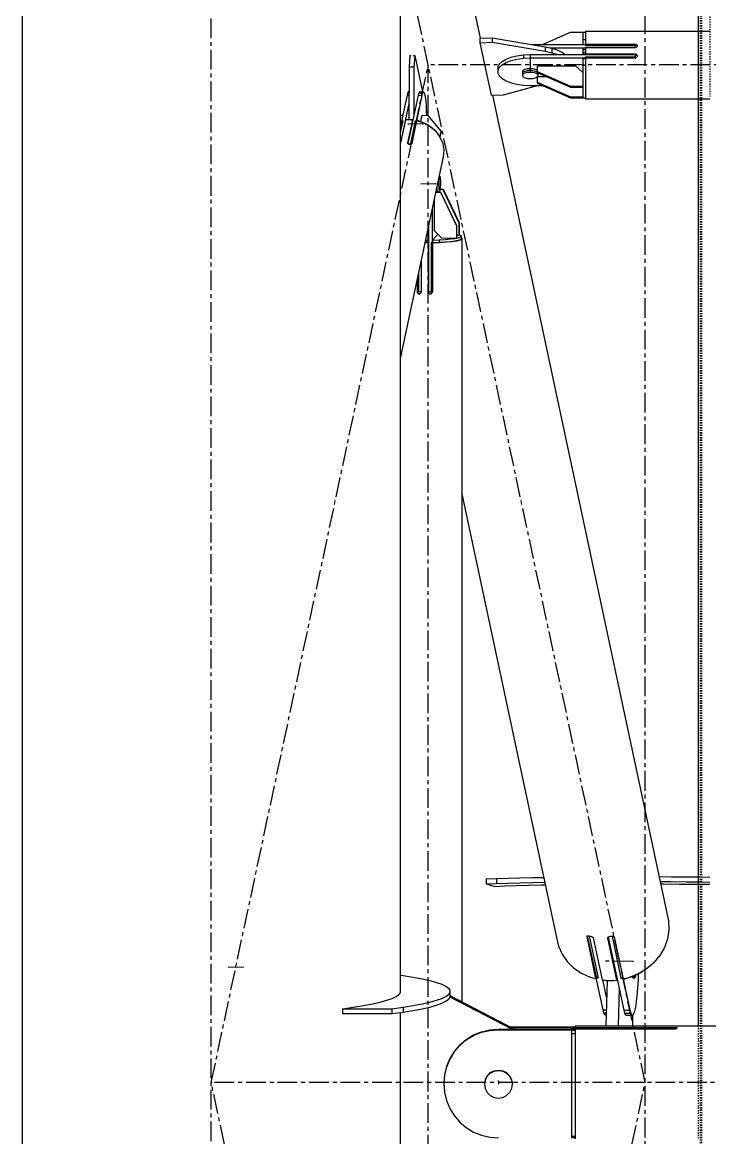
# Model space of a CAD drawing. Header units: millimetres. Extents: x 5143 to 30813, y 232 to 21408.
# Drawn here: x 22823.8 to 23101, y 6698 to 7147.5 of the extents above; entities that cross this region are included whole.
import ezdxf

# ---------------------------------------------------------------- set-up
doc = ezdxf.new("R2010")
doc.units = ezdxf.units.MM
doc.header["$LTSCALE"] = 0.25
for name, pattern in [('CENTER', [50.8, 31.75, -6.35, 6.35, -6.35]), ('XKITLINE00', [0]), ('XKITLINE02', [4, 2, -2])]:
    doc.linetypes.add(name, pattern=pattern)

msp = doc.modelspace()

# ---------------------------------------------------------------- linework, layer by layer
at = {"color": 8, "linetype": 'CENTER'}
for p, q in [((23075, 6431.43), (23075, 8100.54)), ((23075, 6720.27), (22900, 7540.27)), ((22900, 5629.8), (22900, 7286.23)), ((22900, 6720.27), (22987.5, 7130.27)), ((22987.5, 6310.27), (22987.5, 7130.27)), ((23342.5, 7130.27), (22987.5, 7130.27)), ((23028.61, 7132.99), (23028.61, 7127.56)), ((22985.4, 7106.42), (22979.43, 7106.5)), ((22984.51, 7082.5), (22990.48, 7082.43)), ((22906.93, 6766.78), (22912.9, 6766.71)), ((23070.04, 6769.03), (23059.11, 6769.17)), ((22900, 5900.27), (23075, 6720.27)), ((22987.5, 6310.27), (22900, 6720.27)), ((23430, 6720.27), (22900, 6720.27)), ((23015.8, 6720.85), (23015.8, 6719.7))]:
    msp.add_line(p, q, dxfattribs=at)
at = {"color": 3, "linetype": 'XKITLINE02'}
for p, q in [((23097.16, 7919.31), (23097.16, 6234.33)), ((23097.69, 7919.31), (23097.69, 6234.33)), ((23101.01, 7214.84), (23101.01, 7117.52)), ((23096.31, 6743.1), (23096.31, 6697.45))]:
    msp.add_line(p, q, dxfattribs=at)
at = {"color": 8, "linetype": 'XKITLINE00'}
for p, q in [((22976.2, 7292.42), (23008.49, 7141.08)), ((22823.8, 7286.23), (22823.8, 5948.74)), ((22976.2, 7286.23), (22976.2, 6756.52)), ((23033.62, 7138.55), (23044.91, 7143.47)), ((23044.91, 7143.47), (23049.91, 7143.47)), ((23049.91, 7143.49), (23049.91, 7141.99)), ((23049.91, 7143.49), (23050.91, 7143.49)), ((23050.91, 7143.92), (23101.01, 7143.92)), ((23050.91, 7143.92), (23050.91, 7142.51)), ((23050.91, 7142.51), (23050.91, 7138.55)), ((23008.33, 7141.07), (23013.31, 7141.26)), ((23008.33, 7141.07), (23008.33, 7139.26)), ((23008.33, 7139.26), (23013.31, 7139.45)), ((23008.33, 7139.26), (23012.84, 7118.12)), ((23013.31, 7141.26), (23013.31, 7139.45)), ((23013.31, 7141.26), (23034.71, 7137.6)), ((23013.31, 7139.45), (23034.71, 7135.79)), ((23029.13, 7138.55), (23050.91, 7138.55)), ((23049.91, 7141.99), (23049.91, 7138.55)), ((23049.91, 7140.49), (23050.91, 7140.49)), ((23050.91, 7138.72), (23070.91, 7138.72)), ((23050.91, 7138.55), (23050.91, 7138.14)), ((23050.91, 7138.45), (23070.91, 7138.45)), ((23050.91, 7138.44), (23070.91, 7138.44)), ((23050.91, 7138.14), (23070.91, 7138.14)), ((23070.91, 7138.72), (23070.91, 7138.45)), ((23070.91, 7138.72), (23071.18, 7138.67)), ((23070.91, 7138.45), (23071.18, 7138.42)), ((23070.91, 7138.44), (23070.91, 7137.27)), ((23071.18, 7138.67), (23071.41, 7138.59)), ((23071.18, 7138.42), (23071.41, 7138.33)), ((23071.41, 7138.33), (23071.45, 7138.3)), ((23071.43, 7138.57), (23071.6, 7138.43)), ((23071.45, 7138.3), (23071.6, 7138.17)), ((23071.6, 7138.43), (23071.72, 7138.22)), ((23071.6, 7138.17), (23071.72, 7137.97)), ((23071.72, 7137.77), (23071.6, 7137.57)), ((23071.72, 7138.22), (23071.76, 7138)), ((23071.76, 7138), (23071.72, 7137.77)), ((23071.72, 7137.97), (23071.74, 7137.87)), ((22980.04, 7134.12), (22979.76, 7129.59)), ((22980.04, 7134.12), (22980.58, 7134.11)), ((22981.39, 7134.1), (22982.03, 7134.09)), ((22982.03, 7134.09), (22981.75, 7129.56)), ((22982.03, 7134.09), (22985.12, 7119.5)), ((23018.88, 7132.64), (23020.91, 7133.42)), ((23020.91, 7133.42), (23023.28, 7134)), ((23023.28, 7134), (23025.89, 7134.36)), ((23025.89, 7134.36), (23028.61, 7134.48)), ((23025.89, 7134.36), (23025.89, 7133)), ((23028.61, 7134.48), (23028.61, 7133.12)), ((23028.61, 7134.48), (23070.91, 7134.48)), ((23034.71, 7137.6), (23034.71, 7135.79)), ((23034.71, 7137.6), (23037.36, 7137.02)), ((23034.71, 7135.79), (23037.36, 7135.21)), ((23036.56, 7137.19), (23050.91, 7137.19)), ((23037.36, 7137.02), (23037.36, 7135.21)), ((23037.36, 7137.02), (23039.72, 7136.25)), ((23037.36, 7135.21), (23039.59, 7134.48)), ((23039.72, 7136.25), (23041.7, 7135.3)), ((23041.7, 7135.3), (23042.89, 7134.48)), ((23049.91, 7137.14), (23050.91, 7137.14)), ((23049.91, 7137.14), (23049.91, 7135.9)), ((23049.91, 7136.53), (23050.91, 7136.53)), ((23049.91, 7135.9), (23049.91, 7134.48)), ((23049.91, 7135.26), (23050.91, 7135.26)), ((23049.91, 7134.6), (23050.91, 7134.6)), ((23050.91, 7137.27), (23070.91, 7137.27)), ((23050.91, 7137.27), (23050.91, 7134.73)), ((23050.91, 7134.73), (23050.91, 7134.48)), ((23050.91, 7134.73), (23070.91, 7134.73)), ((23050.91, 7134.6), (23050.91, 7134.48)), ((23050.91, 7133.53), (23050.91, 7133.12)), ((23050.91, 7133.53), (23070.91, 7133.53)), ((23070.91, 7137.27), (23071.18, 7137.31)), ((23070.91, 7134.73), (23070.91, 7134.48)), ((23070.91, 7134.73), (23071.18, 7134.69)), ((23070.91, 7134.48), (23070.91, 7133.11)), ((23070.91, 7134.48), (23070.91, 7134.48)), ((23070.93, 7134.48), (23071.18, 7134.44)), ((23071.18, 7137.31), (23071.41, 7137.41)), ((23071.18, 7134.69), (23071.18, 7134.44)), ((23071.18, 7134.69), (23071.41, 7134.58)), ((23071.18, 7134.44), (23071.41, 7134.32)), ((23071.41, 7137.41), (23071.6, 7137.57)), ((23071.41, 7134.58), (23071.6, 7134.4)), ((23071.41, 7134.32), (23071.6, 7134.15)), ((23071.41, 7133.27), (23071.6, 7133.45)), ((23071.6, 7134.4), (23071.72, 7134.17)), ((23071.6, 7134.15), (23071.72, 7133.92)), ((23071.72, 7133.67), (23071.6, 7133.45)), ((23071.72, 7134.17), (23071.76, 7133.92)), ((23071.72, 7133.92), (23071.74, 7133.8)), ((23071.76, 7133.92), (23071.72, 7133.67)), ((22979.76, 7129.59), (22979.71, 7108.36)), ((22979.76, 7129.59), (22981.75, 7129.56)), ((22981.75, 7129.56), (22981.7, 7110.02)), ((23016.15, 7130.63), (23015.58, 7129.5)), ((23015.58, 7129.5), (23015.58, 7126.98)), ((23016.15, 7129.28), (23015.58, 7128.14)), ((23016.15, 7130.63), (23017.27, 7131.7)), ((23016.15, 7129.28), (23017.27, 7130.34)), ((23017.27, 7131.7), (23018.88, 7132.64)), ((23017.27, 7130.34), (23018.88, 7131.28)), ((23018.88, 7131.28), (23020.91, 7132.06)), ((23020.91, 7132.06), (23023.28, 7132.64)), ((23023.28, 7132.64), (23025.89, 7133)), ((23025.89, 7133), (23028.61, 7133.12)), ((23027.06, 7128.7), (23027.55, 7128.79)), ((23027.55, 7128.79), (23028.07, 7128.85)), ((23028.07, 7128.85), (23028.61, 7128.87)), ((23028.61, 7133.12), (23050.91, 7133.12)), ((23028.61, 7128.87), (23028.61, 7128.15)), ((23028.61, 7128.87), (23029.15, 7128.85)), ((23029.15, 7128.85), (23029.67, 7128.79)), ((23029.67, 7128.79), (23030.16, 7128.7)), ((23031.41, 7129.89), (23031.41, 7127.2)), ((23031.41, 7129.89), (23046.91, 7129.89)), ((23046.91, 7129.89), (23049.91, 7127.18)), ((23049.91, 7132.94), (23050.91, 7132.94)), ((23049.91, 7132.94), (23049.91, 7127.53)), ((23049.91, 7130.23), (23050.91, 7130.23)), ((23050.91, 7133.11), (23070.91, 7133.11)), ((23050.91, 7133.11), (23050.91, 7116.63)), ((23070.91, 7133.11), (23071.18, 7133.17)), ((23071.18, 7133.17), (23071.41, 7133.27)), ((23015.58, 7126.98), (23016.15, 7125.84)), ((23016.15, 7125.84), (23017.27, 7124.78)), ((23017.27, 7124.78), (23018.88, 7123.84)), ((23025.56, 7127.79), (23025.51, 7127.56)), ((23025.51, 7127.56), (23025.51, 7126.83)), ((23025.56, 7127.06), (23025.51, 7126.83)), ((23025.56, 7127.06), (23025.51, 7126.83)), ((23025.51, 7126.83), (23025.51, 7126.11)), ((23025.56, 7126.34), (23025.51, 7126.11)), ((23025.51, 7126.11), (23025.56, 7125.88)), ((23025.7, 7128.01), (23025.56, 7127.79)), ((23025.7, 7127.28), (23025.56, 7127.06)), ((23025.7, 7127.28), (23025.56, 7127.06)), ((23025.7, 7126.56), (23025.56, 7126.34)), ((23025.56, 7125.88), (23025.7, 7125.66)), ((23025.7, 7128.01), (23025.93, 7128.22)), ((23025.7, 7127.28), (23025.93, 7127.49)), ((23025.7, 7127.28), (23025.93, 7127.49)), ((23025.7, 7126.56), (23025.93, 7126.77)), ((23025.7, 7125.66), (23025.93, 7125.45)), ((23025.93, 7128.22), (23026.24, 7128.4)), ((23025.93, 7127.49), (23026.24, 7127.68)), ((23025.93, 7127.49), (23026.24, 7127.68)), ((23025.93, 7126.77), (23026.24, 7126.96)), ((23025.93, 7125.45), (23026.24, 7125.26)), ((23026.24, 7128.4), (23026.62, 7128.57)), ((23026.24, 7127.68), (23026.62, 7127.84)), ((23026.24, 7127.68), (23026.62, 7127.84)), ((23026.24, 7126.96), (23026.62, 7127.12)), ((23026.24, 7125.26), (23026.62, 7125.1)), ((23026.62, 7128.57), (23027.06, 7128.7)), ((23026.62, 7127.84), (23027.06, 7127.97)), ((23026.62, 7127.84), (23027.06, 7127.97)), ((23026.62, 7127.12), (23027.06, 7127.25)), ((23026.62, 7125.1), (23027.06, 7124.97)), ((23027.06, 7127.97), (23027.55, 7128.07)), ((23027.06, 7127.97), (23027.55, 7128.07)), ((23027.06, 7127.25), (23027.55, 7127.35)), ((23027.06, 7124.97), (23027.55, 7124.87)), ((23027.55, 7128.07), (23028.07, 7128.13)), ((23027.55, 7128.07), (23028.07, 7128.13)), ((23027.55, 7127.35), (23028.07, 7127.41)), ((23027.55, 7124.87), (23028.07, 7124.81)), ((23028.07, 7128.13), (23028.61, 7128.15)), ((23028.07, 7128.13), (23028.61, 7128.15)), ((23028.07, 7127.41), (23028.61, 7127.43)), ((23028.07, 7124.81), (23028.61, 7124.79)), ((23028.61, 7128.15), (23029.15, 7128.13)), ((23028.61, 7128.15), (23029.15, 7128.13)), ((23028.61, 7128.15), (23028.61, 7127.43)), ((23028.61, 7127.43), (23029.15, 7127.41)), ((23028.61, 7124.79), (23029.15, 7124.81)), ((23029.15, 7128.13), (23029.67, 7128.07)), ((23029.15, 7128.13), (23029.67, 7128.07)), ((23029.15, 7127.41), (23029.67, 7127.35)), ((23029.15, 7124.81), (23029.67, 7124.87)), ((23029.67, 7128.07), (23030.16, 7127.97)), ((23029.67, 7128.07), (23030.16, 7127.97)), ((23029.67, 7127.35), (23030.16, 7127.25)), ((23029.67, 7124.87), (23030.16, 7124.97)), ((23030.16, 7128.7), (23030.61, 7128.57)), ((23030.16, 7127.97), (23030.61, 7127.84)), ((23030.16, 7127.97), (23030.61, 7127.84)), ((23030.16, 7127.25), (23030.61, 7127.12)), ((23030.16, 7124.97), (23030.61, 7125.1)), ((23030.61, 7128.57), (23030.99, 7128.4)), ((23030.61, 7127.84), (23030.99, 7127.68)), ((23030.61, 7127.84), (23030.99, 7127.68)), ((23030.61, 7127.12), (23030.99, 7126.96)), ((23030.61, 7125.1), (23030.99, 7125.26)), ((23030.99, 7128.4), (23031.3, 7128.22)), ((23030.99, 7127.68), (23031.3, 7127.49)), ((23030.99, 7127.68), (23031.3, 7127.49)), ((23030.99, 7126.96), (23031.3, 7126.77)), ((23030.99, 7125.26), (23031.3, 7125.45)), ((23031.3, 7128.22), (23031.41, 7128.11)), ((23031.3, 7127.49), (23031.41, 7127.39)), ((23031.3, 7127.49), (23031.41, 7127.39)), ((23031.3, 7126.77), (23031.53, 7126.56)), ((23031.3, 7125.45), (23031.53, 7125.66)), ((23031.41, 7127.63), (23044.91, 7121.74)), ((23031.41, 7127.2), (23044.91, 7121.32)), ((23031.41, 7125.56), (23031.41, 7122.96)), ((23031.51, 7125.65), (23034.98, 7125.65)), ((23031.53, 7126.56), (23031.67, 7126.34)), ((23031.67, 7125.88), (23031.53, 7125.66)), ((23031.64, 7127.11), (23031.67, 7127.06)), ((23031.64, 7127.11), (23031.67, 7127.06)), ((23031.67, 7127.06), (23031.71, 7126.83)), ((23031.67, 7127.06), (23031.71, 7126.83)), ((23031.67, 7126.34), (23031.71, 7126.11)), ((23031.71, 7126.11), (23031.67, 7125.88)), ((23031.71, 7127.07), (23031.71, 7126.83)), ((23031.71, 7126.83), (23031.71, 7126.11)), ((23049.91, 7127.53), (23049.91, 7121.76)), ((23017.82, 7118.31), (23031.62, 7122)), ((23018.88, 7123.84), (23020.91, 7123.06)), ((23020.91, 7123.06), (23023.28, 7122.48)), ((23023.28, 7122.48), (23025.89, 7122.12)), ((23025.89, 7122.12), (23028.61, 7122)), ((23028.61, 7122), (23033.62, 7122)), ((23031.41, 7123.38), (23044.91, 7117.5)), ((23031.41, 7122.96), (23044.91, 7117.07)), ((23044.91, 7121.74), (23044.91, 7121.32)), ((23044.91, 7121.74), (23049.91, 7121.74)), ((23044.91, 7121.32), (23049.91, 7121.32)), ((23049.91, 7121.76), (23049.91, 7121.74)), ((23049.91, 7121.74), (23049.91, 7121.72)), ((23049.91, 7121.72), (23049.91, 7117.14)), ((22978.94, 7118.11), (22976.74, 7107.81)), ((22979.22, 7119.12), (22978.94, 7118.11)), ((22978.94, 7118.11), (22979.73, 7118.1)), ((22979.51, 7119.57), (22979.22, 7119.12)), ((22979.22, 7119.12), (22979.74, 7119.11)), ((22983.42, 7118.06), (22979.26, 7098.59)), ((22979.51, 7119.57), (22979.74, 7119.57)), ((22984.91, 7118.04), (22982.71, 7107.73)), ((22983.7, 7119.06), (22983.42, 7118.06)), ((22983.42, 7118.06), (22984.91, 7118.04)), ((22983.98, 7119.51), (22983.7, 7119.06)), ((22983.7, 7119.06), (22985.19, 7119.04)), ((22983.98, 7119.51), (22985.48, 7119.49)), ((22985.19, 7119.04), (22984.91, 7118.04)), ((22985.48, 7119.49), (22985.19, 7119.04)), ((22985.48, 7119.49), (22985.76, 7119.38)), ((22985.76, 7119.38), (22986.03, 7118.69)), ((22986.03, 7118.69), (22986.27, 7117.47)), ((22986.27, 7117.47), (22986.47, 7115.77)), ((22986.47, 7115.77), (22986.63, 7113.66)), ((23012.84, 7118.12), (23017.82, 7118.31)), ((23013.39, 7118.14), (23084.41, 6785.35)), ((23044.91, 7117.5), (23044.91, 7117.07)), ((23044.91, 7117.5), (23049.91, 7117.5)), ((23044.91, 7117.07), (23049.91, 7117.07)), ((23049.91, 7117.14), (23049.91, 7117.09)), ((23049.91, 7117.09), (23049.91, 7117.07)), ((23049.91, 7117.06), (23050.91, 7117.06)), ((23050.91, 7116.63), (23101.01, 7116.63)), ((22979.73, 7114.78), (22976.33, 7098.86)), ((22986.63, 7113.66), (22986.73, 7111.23)), ((22986.7, 7112.06), (22987.14, 7109.98)), ((22986.73, 7111.23), (22986.75, 7109.98)), ((22976.2, 7109.9), (22976.46, 7110.11)), ((22976.2, 7107.91), (22976.75, 7108.07)), ((22976.64, 7107.97), (22976.2, 7105.91)), ((22976.2, 7107.84), (22976.64, 7107.97)), ((22977.19, 7107.8), (22976.2, 7103.13)), ((22976.75, 7107.57), (22976.2, 7104.97)), ((22976.66, 7107.41), (22976.2, 7105.24)), ((22978.32, 7108.13), (22976.35, 7098.89)), ((22976.46, 7110.11), (22977.23, 7110.1)), ((22976.64, 7107.97), (22976.66, 7107.41)), ((22976.75, 7108.07), (22976.65, 7107.61)), ((22976.65, 7107.61), (22976.67, 7107.19)), ((22976.74, 7107.81), (22976.75, 7107.57)), ((22976.74, 7107.81), (22977.19, 7107.8)), ((22976.75, 7108.07), (22976.76, 7107.88)), ((22976.75, 7107.57), (22977.19, 7107.8)), ((22978.32, 7108.13), (22979.7, 7108.26)), ((22978.43, 7108.31), (22978.39, 7108.14)), ((22978.43, 7108.31), (22979.12, 7108.36)), ((22979.12, 7108.36), (22979.09, 7108.2)), ((22979.12, 7108.36), (22979.82, 7108.36)), ((22981.1, 7108.1), (22979.13, 7098.85)), ((22981.13, 7107.57), (22979.22, 7098.64)), ((22979.7, 7108.26), (22981.1, 7108.1)), ((22979.82, 7108.36), (22980.52, 7108.34)), ((22982.26, 7107.74), (22980.29, 7098.49)), ((22980.52, 7108.34), (22980.48, 7108.17)), ((22980.52, 7108.34), (22981.21, 7108.28)), ((22982.8, 7107.89), (22980.83, 7098.65)), ((22981.1, 7108.1), (22981.13, 7107.57)), ((22981.21, 7108.28), (22981.11, 7107.82)), ((22981.11, 7107.82), (22981.13, 7107.36)), ((22981.21, 7108.28), (22981.23, 7107.82)), ((22982.26, 7107.74), (22982.71, 7107.73)), ((22982.26, 7107.74), (22982.72, 7107.5)), ((22982.71, 7107.73), (22982.72, 7107.5)), ((22982.8, 7107.89), (22985.64, 7106.98)), ((22982.91, 7108), (22982.89, 7107.87)), ((22982.91, 7108), (22985.5, 7107.16)), ((22984.91, 7110), (22984.39, 7107.52)), ((22984.91, 7110), (22987.4, 7109.97)), ((22985.5, 7107.16), (22985.47, 7107.04)), ((22985.5, 7107.16), (22987.86, 7105.89)), ((22985.64, 7106.98), (22988.28, 7105.51)), ((22987.4, 7109.97), (22992.53, 7103.65)), ((22987.86, 7105.89), (22989.9, 7104.22)), ((22988.28, 7105.51), (22990.51, 7103.56)), ((22989.9, 7104.22), (22990.3, 7103.75)), ((22990.51, 7103.56), (22992.22, 7101.25)), ((22991, 7102.89), (22991.55, 7102.24)), ((22991.55, 7102.24), (22991.69, 7101.97)), ((22992.53, 7103.65), (22992.07, 7101.46)), ((22992.57, 7102.76), (22992.24, 7101.21)), ((22992.53, 7103.65), (22992.57, 7102.76)), ((22976.2, 7098.69), (22976.28, 7098.76)), ((22976.35, 7098.89), (22976.28, 7098.76)), ((22979.13, 7098.85), (22979.15, 7098.73)), ((22979.15, 7098.73), (22979.24, 7098.61)), ((22979.24, 7098.61), (22979.41, 7098.5)), ((22979.4, 7098.5), (22980.29, 7098.49)), ((22979.41, 7098.5), (22979.64, 7098.41)), ((22979.64, 7098.41), (22979.9, 7098.37)), ((22979.9, 7098.37), (22980.16, 7098.36)), ((22980.16, 7098.36), (22980.41, 7098.38)), ((22980.29, 7098.49), (22980.46, 7098.4)), ((22980.41, 7098.38), (22980.62, 7098.45)), ((22980.62, 7098.45), (22980.74, 7098.55)), ((22980.83, 7098.65), (22980.74, 7098.55)), ((22992.22, 7101.25), (22993.33, 7098.68)), ((22993.33, 7098.68), (22993.79, 7095.98)), ((22993.56, 7093.29), (22976.2, 7011.93)), ((22993.79, 7095.98), (22993.56, 7093.29)), ((22991.82, 7084.1), (22991.79, 7083.63)), ((22991.86, 7084.53), (22991.82, 7084.1)), ((22991.91, 7084.89), (22991.86, 7084.53)), ((22991.89, 7085.49), (22992.07, 7085.48)), ((22991.9, 7085.5), (22992.13, 7085.5)), ((22991.96, 7085.17), (22991.91, 7084.89)), ((22992.01, 7085.37), (22991.96, 7085.17)), ((22992.07, 7085.48), (22992.01, 7085.37)), ((22992.07, 7085.48), (22992.13, 7085.5)), ((22992.13, 7085.5), (22992.18, 7085.42)), ((22992.18, 7085.42), (22992.23, 7085.26)), ((22992.23, 7085.26), (22992.28, 7085)), ((22992.28, 7085), (22992.32, 7084.67)), ((22992.32, 7084.67), (22992.35, 7084.26)), ((22992.35, 7084.26), (22992.38, 7083.81)), ((22990.96, 7081.13), (22990.97, 7081.02)), ((22990.96, 7081.13), (22990.97, 7081.02)), ((22990.97, 7081.02), (22990.99, 7080.56)), ((22990.97, 7081.02), (22990.99, 7080.56)), ((22990.99, 7080.56), (22991.02, 7080.16)), ((22990.99, 7080.56), (22991.02, 7080.16)), ((22991.02, 7080.16), (22991.06, 7079.82)), ((22991.02, 7080.16), (22991.06, 7079.82)), ((22991.06, 7079.82), (22991.11, 7079.57)), ((22991.06, 7079.82), (22991.11, 7079.57)), ((22991.11, 7079.57), (22991.16, 7079.4)), ((22991.11, 7079.57), (22991.16, 7079.4)), ((22991.16, 7082.04), (22991.74, 7082.04)), ((22991.16, 7079.4), (22991.22, 7079.32)), ((22991.16, 7079.4), (22991.22, 7079.32)), ((22991.75, 7082.58), (22991.74, 7082.04)), ((22991.74, 7082.04), (22991.75, 7081.51)), ((22991.76, 7083.11), (22991.75, 7082.58)), ((22991.75, 7081.51), (22991.76, 7081.01)), ((22991.79, 7083.63), (22991.76, 7083.11)), ((22991.76, 7081.01), (22991.79, 7080.55)), ((22991.79, 7080.55), (22991.82, 7080.15)), ((22991.82, 7080.15), (22991.86, 7079.81)), ((22991.86, 7079.81), (22991.91, 7079.56)), ((22991.91, 7079.56), (22991.96, 7079.39)), ((22991.96, 7079.39), (22992.01, 7079.31)), ((22992.13, 7079.44), (22992.07, 7079.33)), ((22992.18, 7079.64), (22992.13, 7079.44)), ((22992.23, 7079.93), (22992.18, 7079.64)), ((22992.28, 7080.29), (22992.23, 7079.93)), ((22992.26, 7080.17), (22993.44, 7080.15)), ((22992.32, 7080.71), (22992.28, 7080.29)), ((22992.28, 7080.29), (22993.54, 7080.27)), ((22992.35, 7081.19), (22992.32, 7080.71)), ((22992.38, 7081.7), (22992.35, 7081.19)), ((22992.38, 7083.81), (22992.39, 7083.3)), ((22992.39, 7082.24), (22992.38, 7081.7)), ((22992.39, 7083.3), (22992.4, 7082.78)), ((22992.4, 7082.78), (22992.39, 7082.24)), ((22993.54, 7080.27), (22993.44, 7080.15)), ((22993.44, 7080.15), (22999.9, 7066.67)), ((22993.54, 7080.27), (23000.01, 7066.79)), ((22989.9, 7076.14), (22989.9, 7063.6)), ((22990.51, 7078.98), (22992.38, 7078.96)), ((22990.53, 7079.1), (22992.49, 7079.08)), ((22990.58, 7079.33), (22991.22, 7079.32)), ((22990.95, 7079.32), (22990.95, 7079.1)), ((22991.22, 7079.32), (22992.01, 7079.31)), ((22992.01, 7079.31), (22992.07, 7079.33)), ((22992.49, 7079.08), (22992.38, 7078.96)), ((22992.38, 7078.96), (22998.85, 7065.47)), ((22992.49, 7079.08), (22998.95, 7065.59)), ((22989.1, 7072.38), (22989.1, 7058.73)), ((23000.01, 7066.79), (22999.9, 7066.67)), ((22999.9, 7066.67), (22999.9, 7061.7)), ((23000.01, 7066.79), (23000.01, 7061.82)), ((22987.49, 7062.9), (22986.94, 7062.28)), ((22987.38, 7064.36), (22987.38, 7062.78)), ((22987.49, 7062.9), (22987.61, 7062.9)), ((22987.61, 7065.39), (22987.61, 7038.89)), ((22991.34, 7062.14), (22989.22, 7059.74)), ((22989.9, 7063.6), (22992.88, 7060.59)), ((22998.95, 7065.59), (22998.85, 7065.47)), ((22998.85, 7065.47), (22998.85, 7060.51)), ((22998.95, 7065.59), (22998.95, 7060.63)), ((22998.95, 7061.71), (22999.9, 7061.7)), ((23000.01, 7061.82), (22999.9, 7061.7)), ((23000, 7061.82), (23000.47, 7061.64)), ((23000.47, 7061.64), (23000.75, 7061.31)), ((22986.18, 7058.7), (22987.47, 7058.7)), ((22986.19, 7058.75), (22986.8, 7058.74)), ((22986.4, 7059.74), (22986.8, 7059.73)), ((22986.8, 7059.73), (22986.8, 7058.74)), ((22986.8, 7059.73), (22987.5, 7059.73)), ((22986.8, 7058.74), (22987.5, 7058.74)), ((22987.53, 7058.77), (22987.47, 7058.7)), ((22987.47, 7058.7), (22987.47, 7038.84)), ((22987.61, 7059.85), (22987.5, 7059.73)), ((22987.5, 7059.73), (22987.5, 7058.74)), ((22987.61, 7058.86), (22987.5, 7058.74)), ((22987.53, 7058.77), (22987.53, 7038.92)), ((22988.65, 7058.73), (22988.65, 7038.88)), ((22988.65, 7058.73), (22989.1, 7058.73)), ((22989.12, 7058.76), (22989.1, 7058.73)), ((22989.12, 7058.76), (22989.12, 7038.9)), ((22989.18, 7058.7), (22992.09, 7058.79)), ((22989.22, 7058.75), (22989.18, 7058.7)), ((22989.18, 7058.7), (22989.18, 7038.85)), ((22989.22, 7059.74), (22991.86, 7059.82)), ((22989.22, 7059.74), (22989.22, 7058.75)), ((22989.22, 7058.75), (22991.86, 7058.83)), ((22991.86, 7059.82), (22994.32, 7059.96)), ((22991.86, 7059.82), (22991.86, 7058.83)), ((22991.86, 7058.83), (22994.32, 7058.96)), ((22992.09, 7058.79), (22994.83, 7058.95)), ((22992.88, 7060.59), (22998.85, 7060.51)), ((22994.32, 7059.96), (22996.49, 7060.15)), ((22994.32, 7058.96), (22996.49, 7059.16)), ((22994.83, 7058.95), (22997.21, 7059.18)), ((22996.49, 7060.15), (22998.29, 7060.4)), ((22996.49, 7059.16), (22998.29, 7059.4)), ((22997.21, 7059.18), (22999.1, 7059.46)), ((22998.29, 7060.4), (22998.83, 7060.51)), ((22998.29, 7059.4), (22999.63, 7059.69)), ((22998.85, 7060.52), (22999.63, 7060.68)), ((22998.95, 7060.63), (22998.85, 7060.51)), ((22999.1, 7059.46), (23000.41, 7059.79)), ((22999.63, 7060.68), (23000.46, 7060.99)), ((22999.63, 7059.69), (23000.46, 7060)), ((23000.41, 7059.79), (23001.07, 7060.15)), ((23000.75, 7061.31), (23000.46, 7060.99)), ((23000.75, 7060.32), (23000.46, 7060)), ((23000.75, 7061.31), (23000.75, 7060.32)), ((23000.75, 7060.67), (23001.05, 7060.52)), ((23001.05, 7060.52), (23001.07, 7060.15)), ((23001.07, 7060.15), (23001.07, 6752.73)), ((22984.62, 7051.41), (22984.62, 7038.93)), ((22984.68, 7051.69), (22984.68, 7038.88)), ((22983.01, 7043.87), (22983.01, 7038.93)), ((22983.08, 7044.18), (22983.08, 7039)), ((22983.16, 7044.55), (22983.16, 7038.98)), ((22983.58, 7046.53), (22983.58, 7038.94)), ((22983.08, 7039), (22983.01, 7038.93)), ((22983.01, 7038.93), (22983.07, 7038.66)), ((22983.08, 7039), (22983.12, 7038.74)), ((22983.16, 7038.98), (22983.58, 7038.94)), ((22983.58, 7038.94), (22984.62, 7038.93)), ((22984.68, 7038.99), (22984.62, 7038.93)), ((22987.53, 7038.92), (22987.47, 7038.84)), ((22987.53, 7038.92), (22987.57, 7038.65)), ((22987.61, 7038.89), (22988.65, 7038.88)), ((22988.65, 7038.88), (22989.12, 7038.9)), ((22989.18, 7038.96), (22989.12, 7038.9)), ((22983.07, 7038.66), (22983.17, 7038.42)), ((22983.12, 7038.74), (22983.23, 7038.5)), ((22983.17, 7038.42), (22983.35, 7038.23)), ((22983.23, 7038.5), (22983.27, 7038.46)), ((22983.27, 7038.46), (22983.42, 7038.3)), ((22983.35, 7038.23), (22983.59, 7038.11)), ((22983.42, 7038.3), (22983.65, 7038.18)), ((22983.59, 7038.11), (22983.85, 7038.06)), ((22983.65, 7038.18), (22983.91, 7038.13)), ((22983.85, 7038.06), (22984.1, 7038.09)), ((22983.91, 7038.13), (22984.17, 7038.16)), ((22984.1, 7038.09), (22984.34, 7038.21)), ((22984.17, 7038.16), (22984.4, 7038.28)), ((22984.34, 7038.21), (22984.52, 7038.39)), ((22984.64, 7038.62), (22984.52, 7038.39)), ((22984.68, 7038.88), (22984.64, 7038.62)), ((22987.47, 7038.84), (22987.51, 7038.58)), ((22987.57, 7038.65), (22987.51, 7038.58)), ((22987.51, 7038.58), (22987.63, 7038.35)), ((22987.57, 7038.65), (22987.69, 7038.42)), ((22987.63, 7038.35), (22987.82, 7038.16)), ((22987.69, 7038.42), (22987.88, 7038.23)), ((22987.82, 7038.16), (22988.06, 7038.04)), ((22987.88, 7038.23), (22988.12, 7038.11)), ((22988.06, 7038.04), (22988.32, 7038)), ((22988.12, 7038.11), (22988.38, 7038.07)), ((22988.32, 7038), (22988.58, 7038.04)), ((22988.38, 7038.07), (22988.65, 7038.11)), ((22988.58, 7038.04), (22988.82, 7038.16)), ((22988.65, 7038.11), (22988.89, 7038.23)), ((22988.82, 7038.16), (22989.01, 7038.35)), ((22989.11, 7038.58), (22989.01, 7038.35)), ((22989.18, 7038.85), (22989.11, 7038.58)), ((23001.07, 6957.47), (23039.22, 6778.73)), ((23010.9, 6802.24), (23015.03, 6802.4)), ((23010.9, 6802.24), (23010.9, 6800.24)), ((23015.03, 6802.4), (23019.57, 6802.55)), ((23015.03, 6802.4), (23015.03, 6800.4)), ((23019.57, 6802.55), (23024.48, 6802.68)), ((23019.57, 6800.55), (23024.48, 6800.69)), ((23024.48, 6802.68), (23029.73, 6802.81)), ((23024.48, 6800.69), (23029.73, 6800.81)), ((23029.73, 6802.81), (23034.12, 6802.89)), ((23029.73, 6800.81), (23034.55, 6800.9)), ((23080.6, 6803.2), (23085.4, 6803.17)), ((23081.03, 6801.2), (23085.4, 6801.18)), ((23085.4, 6803.17), (23091.7, 6803.13)), ((23085.4, 6801.18), (23091.7, 6801.13)), ((23091.7, 6803.13), (23097.86, 6803.06)), ((23091.7, 6801.13), (23097.86, 6801.06)), ((23097.86, 6803.06), (23101.01, 6803.02)), ((23097.86, 6801.06), (23101.01, 6801.02)), ((23010.9, 6800.24), (23015.03, 6800.4)), ((23010.9, 6800.24), (23014.32, 6799.26)), ((23014.32, 6799.26), (23018.45, 6799.43)), ((23015.03, 6800.4), (23019.57, 6800.55)), ((23018.45, 6799.43), (23022.99, 6799.58)), ((23022.99, 6799.58), (23027.9, 6799.71)), ((23027.9, 6799.71), (23033.15, 6799.84)), ((23033.15, 6799.84), (23034.77, 6799.87)), ((23081.24, 6800.23), (23082.42, 6800.23)), ((23082.42, 6800.23), (23088.82, 6800.2)), ((23088.82, 6800.2), (23095.12, 6800.16)), ((23095.12, 6800.16), (23101.01, 6800.09)), ((23084.41, 6785.35), (23084.53, 6781.75)), ((23039.2, 6779.08), (23039.22, 6778.73)), ((23039.22, 6778.73), (23040.02, 6775.23)), ((23051.41, 6779.16), (23051.4, 6779.03)), ((23051.4, 6779.03), (23055.01, 6762.12)), ((23051.52, 6779.27), (23051.41, 6779.16)), ((23051.52, 6779.27), (23051.7, 6779.33)), ((23051.62, 6779.3), (23055.07, 6763.15)), ((23051.65, 6779.31), (23055.16, 6762.9)), ((23051.7, 6779.33), (23051.95, 6779.35)), ((23051.95, 6779.35), (23052.26, 6779.32)), ((23052.26, 6779.32), (23052.6, 6779.25)), ((23052.38, 6779.3), (23055.98, 6762.44)), ((23052.6, 6779.25), (23052.88, 6779.17)), ((23052.88, 6779.17), (23052.95, 6779.16)), ((23052.95, 6779.16), (23053.28, 6779.07)), ((23053.28, 6779.07), (23053.58, 6778.95)), ((23053.58, 6778.95), (23053.81, 6778.82)), ((23053.81, 6778.82), (23053.98, 6778.67)), ((23053.98, 6778.67), (23054.05, 6778.51)), ((23054.05, 6778.51), (23057.66, 6761.6)), ((23059.84, 6778.59), (23059.82, 6778.44)), ((23059.82, 6778.44), (23063.43, 6761.53)), ((23059.94, 6778.74), (23059.84, 6778.59)), ((23059.94, 6778.74), (23060.13, 6778.87)), ((23060.02, 6778.79), (23063.49, 6762.53)), ((23060.06, 6778.82), (23066.34, 6749.4)), ((23060.13, 6778.87), (23060.39, 6778.98)), ((23060.39, 6778.98), (23060.7, 6779.06)), ((23060.7, 6779.06), (23060.77, 6779.07)), ((23060.77, 6779.07), (23061.05, 6779.15)), ((23061.05, 6779.15), (23061.41, 6779.21)), ((23061.41, 6779.21), (23061.75, 6779.23)), ((23061.61, 6779.22), (23065.22, 6762.32)), ((23061.75, 6779.23), (23062.05, 6779.2)), ((23062.05, 6779.2), (23062.29, 6779.13)), ((23062.29, 6779.13), (23062.46, 6779.02)), ((23062.46, 6779.02), (23062.54, 6778.89)), ((23062.54, 6778.89), (23066.14, 6761.98)), ((23084.53, 6781.75), (23083.97, 6778.16)), ((23040.02, 6775.23), (23041.5, 6771.94)), ((23082.73, 6774.69), (23080.85, 6771.44)), ((23083.97, 6778.16), (23082.73, 6774.69)), ((23041.5, 6771.94), (23043.59, 6768.95)), ((23080.85, 6771.44), (23078.4, 6768.51)), ((23043.59, 6768.95), (23046.23, 6766.37)), ((23046.23, 6766.37), (23049.34, 6764.25)), ((23072.06, 6763.96), (23075.44, 6765.99)), ((23073.06, 6764.51), (23073.8, 6765.01)), ((23075.44, 6765.99), (23078.4, 6768.51)), ((22976.2, 6763.53), (22977.34, 6763.38)), ((22977.34, 6763.38), (22981.4, 6762.74)), ((22981.4, 6762.74), (22985.01, 6762.05)), ((22985.01, 6762.05), (22988.16, 6761.34)), ((22988.16, 6761.34), (22990.81, 6760.59)), ((22990.81, 6760.59), (22992.96, 6759.81)), ((23049.34, 6764.25), (23052.84, 6762.68)), ((23052.84, 6762.68), (23055.01, 6762.12)), ((23055.07, 6763.15), (23055.01, 6762.12)), ((23055.01, 6762.12), (23055.18, 6762.06)), ((23055.08, 6763.26), (23055.04, 6762.69)), ((23055.04, 6762.69), (23055.18, 6762.06)), ((23055.16, 6762.9), (23055.13, 6762.45)), ((23055.13, 6762.45), (23055.98, 6762.44)), ((23055.13, 6762.45), (23057.89, 6749.51)), ((23055.16, 6762.9), (23055.98, 6762.44)), ((23055.19, 6762.17), (23055.18, 6762.06)), ((23057.66, 6761.6), (23060.53, 6761.34)), ((23057.79, 6761.59), (23059.4, 6754.07)), ((23057.83, 6761.59), (23057.83, 6761.55)), ((23057.83, 6761.55), (23059.26, 6761.4)), ((23059.59, 6761.38), (23059.11, 6743.04)), ((23059.25, 6761.45), (23059.26, 6761.4)), ((23059.26, 6761.4), (23060.38, 6761.35)), ((23060.53, 6761.34), (23063.43, 6761.53)), ((23060.53, 6761.34), (23060.71, 6761.34)), ((23060.71, 6761.34), (23062.15, 6761.36)), ((23062.14, 6761.44), (23062.15, 6761.36)), ((23062.15, 6761.36), (23063.6, 6761.47)), ((23063.49, 6762.53), (23063.43, 6761.53)), ((23063.5, 6762.7), (23063.47, 6762.11)), ((23063.47, 6762.11), (23063.6, 6761.47)), ((23063.64, 6762.07), (23063.6, 6761.47)), ((23065.22, 6762.32), (23065.99, 6762.7)), ((23065.22, 6762.32), (23066.07, 6762.31)), ((23066.14, 6761.98), (23068.38, 6762.48)), ((23066.14, 6761.97), (23068.83, 6749.37)), ((23066.3, 6762.01), (23066.32, 6761.92)), ((23066.32, 6761.92), (23067.63, 6762.31)), ((23068.38, 6762.48), (23072.06, 6763.96)), ((23068.93, 6762.7), (23069.8, 6762.97)), ((23069.71, 6762.94), (23069.84, 6762.54)), ((23069.78, 6763.05), (23069.8, 6762.97)), ((23069.8, 6762.97), (23071.02, 6763.54)), ((23069.84, 6762.54), (23070.02, 6762.46)), ((23069.97, 6763.05), (23070.47, 6763.04)), ((23070.02, 6762.46), (23070.82, 6762.45)), ((23070.43, 6763.27), (23070.47, 6763.04)), ((23070.47, 6763.04), (23070.64, 6762.53)), ((23070.64, 6762.53), (23070.82, 6762.45)), ((23071, 6762.82), (23070.82, 6762.45)), ((23071.17, 6763.6), (23071, 6762.82)), ((23072.09, 6761.52), (23071.89, 6758.27)), ((23072.2, 6764.05), (23072.09, 6761.52)), ((23072.65, 6764.31), (23073.06, 6764.51)), ((22974.59, 6754.93), (22975.68, 6755.74)), ((22976.23, 6756.56), (22975.68, 6755.74)), ((22976.2, 6757.43), (22976.23, 6757.38)), ((22976.23, 6757.38), (22976.23, 6756.56)), ((22992.96, 6759.81), (22994.59, 6759.02)), ((22994.59, 6759.02), (22995.68, 6758.2)), ((22994.59, 6754.93), (22995.68, 6755.74)), ((22995.68, 6758.2), (22996.23, 6757.38)), ((22996.23, 6756.56), (22995.68, 6755.74)), ((22996.23, 6757.38), (22996.23, 6756.56)), ((22996.23, 6756.56), (22996.23, 6754.58)), ((23064.47, 6758.15), (23064.08, 6743.04)), ((23071.89, 6758.27), (23071.64, 6755.31)), ((22961.4, 6751.21), (22965.01, 6751.89)), ((22965.01, 6751.89), (22968.16, 6752.61)), ((22968.16, 6752.61), (22970.81, 6753.36)), ((22970.81, 6753.36), (22972.96, 6754.14)), ((22972.96, 6754.14), (22974.59, 6754.93)), ((22981.4, 6751.21), (22985.01, 6751.89)), ((22985.01, 6751.89), (22988.16, 6752.61)), ((22988.16, 6752.61), (22990.81, 6753.36)), ((22988.16, 6750.63), (22990.81, 6751.38)), ((22990.81, 6753.36), (22992.96, 6754.14)), ((22990.81, 6751.38), (22992.96, 6752.15)), ((22992.96, 6754.14), (22994.59, 6754.93)), ((22992.96, 6752.15), (22994.59, 6752.95)), ((22994.59, 6752.95), (22995.68, 6753.76)), ((22996.23, 6754.58), (22995.68, 6753.76)), ((22996.23, 6755.23), (23022.29, 6741.78)), ((22996.23, 6754.72), (23021.3, 6741.78)), ((23071.35, 6752.73), (23071.02, 6750.6)), ((23071.64, 6755.31), (23071.35, 6752.73)), ((22952.88, 6749.98), (22957.34, 6750.57)), ((22952.88, 6749.98), (22972.88, 6749.98)), ((22952.88, 6749.98), (22952.88, 6747.99)), ((22952.88, 6747.99), (22972.88, 6747.99)), ((22957.34, 6750.57), (22961.4, 6751.21)), ((22972.88, 6749.98), (22977.34, 6750.57)), ((22972.88, 6749.98), (22972.88, 6747.99)), ((22972.88, 6747.99), (22977.34, 6748.59)), ((22976.2, 6748.43), (22976.2, 6690.26)), ((22977.34, 6750.57), (22981.4, 6751.21)), ((22977.34, 6750.57), (22977.34, 6748.59)), ((22977.34, 6748.59), (22981.4, 6749.23)), ((22981.4, 6749.23), (22985.01, 6749.91)), ((22985.01, 6749.91), (22988.16, 6750.63)), ((23057.89, 6749.51), (23058.23, 6748.27)), ((23057.89, 6749.51), (23059.28, 6749.49)), ((23058.23, 6748.27), (23058.59, 6747.6)), ((23058.23, 6748.27), (23059.24, 6748.26)), ((23058.59, 6747.6), (23058.97, 6747.51)), ((23058.97, 6747.51), (23059.22, 6747.51)), ((23066.34, 6749.4), (23066.68, 6748.16)), ((23066.34, 6749.4), (23068.83, 6749.37)), ((23066.68, 6748.16), (23067.04, 6747.49)), ((23066.68, 6748.16), (23069.17, 6748.13)), ((23067.04, 6747.49), (23067.42, 6747.41)), ((23067.42, 6747.41), (23069.91, 6747.37)), ((23068.83, 6749.37), (23069.17, 6748.13)), ((23069.17, 6748.13), (23069.53, 6747.46)), ((23069.53, 6747.46), (23069.91, 6747.37)), ((23069.88, 6747.38), (23069.81, 6743.04)), ((23070.29, 6747.88), (23069.91, 6747.37)), ((23070.66, 6748.97), (23070.29, 6747.88)), ((23071.02, 6750.6), (23070.66, 6748.97)), ((23020.56, 6742.67), (23046.8, 6742.67)), ((23021.05, 6742.41), (23045.3, 6742.41)), ((23045.3, 6742.62), (23046.8, 6742.62)), ((23045.3, 6742.62), (23045.3, 6742.56)), ((23045.3, 6742.56), (23046.8, 6742.56)), ((23045.3, 6742.56), (23045.3, 6741.79)), ((23045.3, 6742.26), (23046.8, 6742.26)), ((23046.8, 6743.04), (23086.8, 6743.04)), ((23046.8, 6743.04), (23046.8, 6742.94)), ((23046.8, 6742.94), (23046.8, 6741.84)), ((23046.8, 6742.43), (23086.8, 6742.43)), ((23086.8, 6743.04), (23087.11, 6743.04)), ((23086.8, 6742.43), (23086.8, 6741.84)), ((23086.8, 6742.43), (23087.11, 6742.42)), ((23087.11, 6743.04), (23087.39, 6743.04)), ((23087.11, 6742.42), (23087.11, 6741.86)), ((23087.11, 6742.42), (23087.39, 6742.39)), ((23087.39, 6743.04), (23087.63, 6743.05)), ((23087.39, 6742.39), (23087.63, 6742.34)), ((23087.47, 6743.05), (23087.63, 6743.06)), ((23087.63, 6743.06), (23087.8, 6743.1)), ((23087.63, 6743.05), (23087.8, 6743.06)), ((23087.63, 6742.34), (23087.8, 6742.29)), ((23087.8, 6743.1), (23242.19, 6743.1)), ((23087.8, 6743.1), (23087.88, 6743.09)), ((23087.8, 6743.06), (23087.88, 6743.07)), ((23087.8, 6742.29), (23087.88, 6742.22)), ((23087.88, 6743.09), (23087.88, 6743.07)), ((23002.86, 6737.61), (23005.81, 6739.4)), ((23002.86, 6737.36), (23005.81, 6739.14)), ((23005.81, 6739.4), (23009, 6740.71)), ((23005.81, 6739.14), (23009, 6740.45)), ((23009, 6740.71), (23012.35, 6741.51)), ((23009, 6740.45), (23012.35, 6741.25)), ((23012.35, 6741.51), (23015.8, 6741.78)), ((23012.35, 6741.25), (23015.8, 6741.52)), ((23012.35, 6741.51), (23012.35, 6741.25)), ((23015.8, 6741.78), (23015.8, 6741.52)), ((23015.8, 6741.78), (23046.8, 6741.78)), ((23015.8, 6741.52), (23046.8, 6741.52)), ((23045.3, 6742.01), (23046.8, 6742.01)), ((23045.3, 6741.38), (23046.8, 6741.38)), ((23045.3, 6741.38), (23045.3, 6737.99)), ((23045.3, 6739.94), (23046.8, 6739.94)), ((23045.3, 6737.99), (23045.3, 6698)), ((23046.8, 6742.01), (23046.8, 6741.84)), ((23046.8, 6741.84), (23046.8, 6725.29)), ((23046.8, 6741.84), (23086.8, 6741.84)), ((23086.8, 6741.84), (23087.11, 6741.86)), ((23087.11, 6741.86), (23087.39, 6741.91)), ((23087.39, 6741.91), (23087.63, 6741.99)), ((23087.63, 6741.99), (23087.8, 6742.09)), ((23087.8, 6742.09), (23087.88, 6742.16)), ((23087.88, 6742.22), (23087.88, 6742.16)), ((23000.24, 6735.39), (22998, 6732.78)), ((23000.24, 6735.13), (22998, 6732.53)), ((23000.24, 6735.39), (23002.86, 6737.61)), ((23000.24, 6735.13), (23002.86, 6737.36)), ((22996.19, 6729.86), (22994.87, 6726.7)), ((22996.19, 6729.61), (22994.87, 6726.44)), ((22998, 6732.78), (22996.19, 6729.86)), ((22998, 6732.53), (22996.19, 6729.61)), ((22994.87, 6726.7), (22994.07, 6723.37)), ((22994.87, 6726.44), (22994.07, 6723.12)), ((23012.5, 6724.2), (23014.06, 6724.98)), ((23012.5, 6724.09), (23014.06, 6724.88)), ((23012.5, 6724.09), (23014.06, 6724.88)), ((23012.5, 6723.99), (23014.06, 6724.78)), ((23014.06, 6724.98), (23015.8, 6725.26)), ((23014.06, 6724.88), (23015.8, 6725.15)), ((23014.06, 6724.88), (23015.8, 6725.15)), ((23014.06, 6724.78), (23015.8, 6725.05)), ((23015.8, 6725.26), (23015.8, 6725.15)), ((23015.8, 6725.26), (23017.53, 6724.98)), ((23015.8, 6725.15), (23017.53, 6724.88)), ((23015.8, 6725.15), (23017.53, 6724.88)), ((23015.8, 6725.15), (23015.8, 6725.05)), ((23015.8, 6725.05), (23017.53, 6724.78)), ((23017.53, 6724.98), (23019.09, 6724.2)), ((23017.53, 6724.88), (23019.09, 6724.09)), ((23017.53, 6724.88), (23019.09, 6724.09)), ((23017.53, 6724.78), (23019.09, 6723.99)), ((23046.8, 6725.29), (23046.8, 6697.54)), ((22994.07, 6723.37), (22993.8, 6719.96)), ((22994.07, 6723.12), (22993.8, 6719.7)), ((22993.8, 6719.96), (22993.8, 6719.7)), ((22993.8, 6719.96), (22993.81, 6719.83)), ((23010.47, 6721.42), (23010.2, 6719.7)), ((23010.47, 6721.32), (23010.2, 6719.6)), ((23010.47, 6721.32), (23010.2, 6719.6)), ((23010.47, 6721.21), (23010.2, 6719.5)), ((23011.26, 6722.97), (23010.47, 6721.42)), ((23011.26, 6722.86), (23010.47, 6721.32)), ((23011.26, 6722.86), (23010.47, 6721.32)), ((23011.26, 6722.76), (23010.47, 6721.21)), ((23011.26, 6722.97), (23012.5, 6724.2)), ((23011.26, 6722.86), (23012.5, 6724.09)), ((23011.26, 6722.86), (23012.5, 6724.09)), ((23011.26, 6722.76), (23012.5, 6723.99)), ((23019.09, 6724.2), (23020.33, 6722.97)), ((23019.09, 6724.09), (23020.33, 6722.86)), ((23019.09, 6724.09), (23020.33, 6722.86)), ((23019.09, 6723.99), (23020.33, 6722.76)), ((23020.33, 6722.97), (23021.12, 6721.42)), ((23020.33, 6722.86), (23021.12, 6721.32)), ((23020.33, 6722.86), (23021.12, 6721.32)), ((23020.33, 6722.76), (23021.12, 6721.21)), ((23021.12, 6721.42), (23021.4, 6719.7)), ((23021.12, 6721.32), (23021.4, 6719.6)), ((23021.12, 6721.32), (23021.4, 6719.6)), ((23021.12, 6721.21), (23021.4, 6719.5)), ((22993.8, 6719.7), (22994.07, 6716.29)), ((22994.07, 6716.29), (22994.87, 6712.96)), ((23010.2, 6719.5), (23010.47, 6717.78)), ((23010.47, 6717.78), (23011.26, 6716.23)), ((23011.26, 6716.23), (23012.5, 6715)), ((23019.09, 6715), (23020.33, 6716.23)), ((23021.12, 6717.78), (23020.33, 6716.23)), ((23021.4, 6719.5), (23021.12, 6717.78)), ((22994.87, 6712.96), (22996.19, 6709.8)), ((23012.5, 6715), (23014.06, 6714.22)), ((23014.06, 6714.22), (23015.8, 6713.94)), ((23015.8, 6713.94), (23017.53, 6714.22)), ((23017.53, 6714.22), (23019.09, 6715)), ((22996.19, 6709.8), (22998, 6706.88)), ((22998, 6706.88), (23000.24, 6704.27)), ((23000.24, 6704.27), (23002.86, 6702.05)), ((23002.86, 6702.05), (23005.81, 6700.26)), ((23005.81, 6700.26), (23009, 6698.95)), ((23009, 6698.95), (23012.35, 6698.15)), ((23012.35, 6698.15), (23015.8, 6697.88)), ((23045.3, 6698.57), (23046.8, 6698.57)), ((23045.3, 6698), (23046.8, 6698))]:
    msp.add_line(p, q, dxfattribs=at)
at = {"color": 7, "linetype": 'XKITLINE00'}
msp.add_line((23096.31, 7194.45), (23096.31, 6743.1), dxfattribs=at)
at = {"color": 8, "linetype": 'XKITLINE00'}
for centre in [(22987.5, 7130.27), (22987.5, 7130.27), (22987.5, 7130.27), (23028.61, 7132.99), (23028.61, 7127.56), (22979.43, 7106.5), (22985.4, 7106.42), (22984.51, 7082.5), (22990.48, 7082.43), (23059.11, 6769.17), (22906.93, 6766.78), (22912.9, 6766.71), (23070.04, 6769.03), (22900, 6720.27), (22900, 6720.27), (22900, 6720.27), (23015.8, 6720.85), (23015.8, 6719.7), (23075, 6720.27), (23075, 6720.27)]:
    msp.add_circle(centre, 0.05, dxfattribs=at)

doc.saveas('drawing.dxf')
